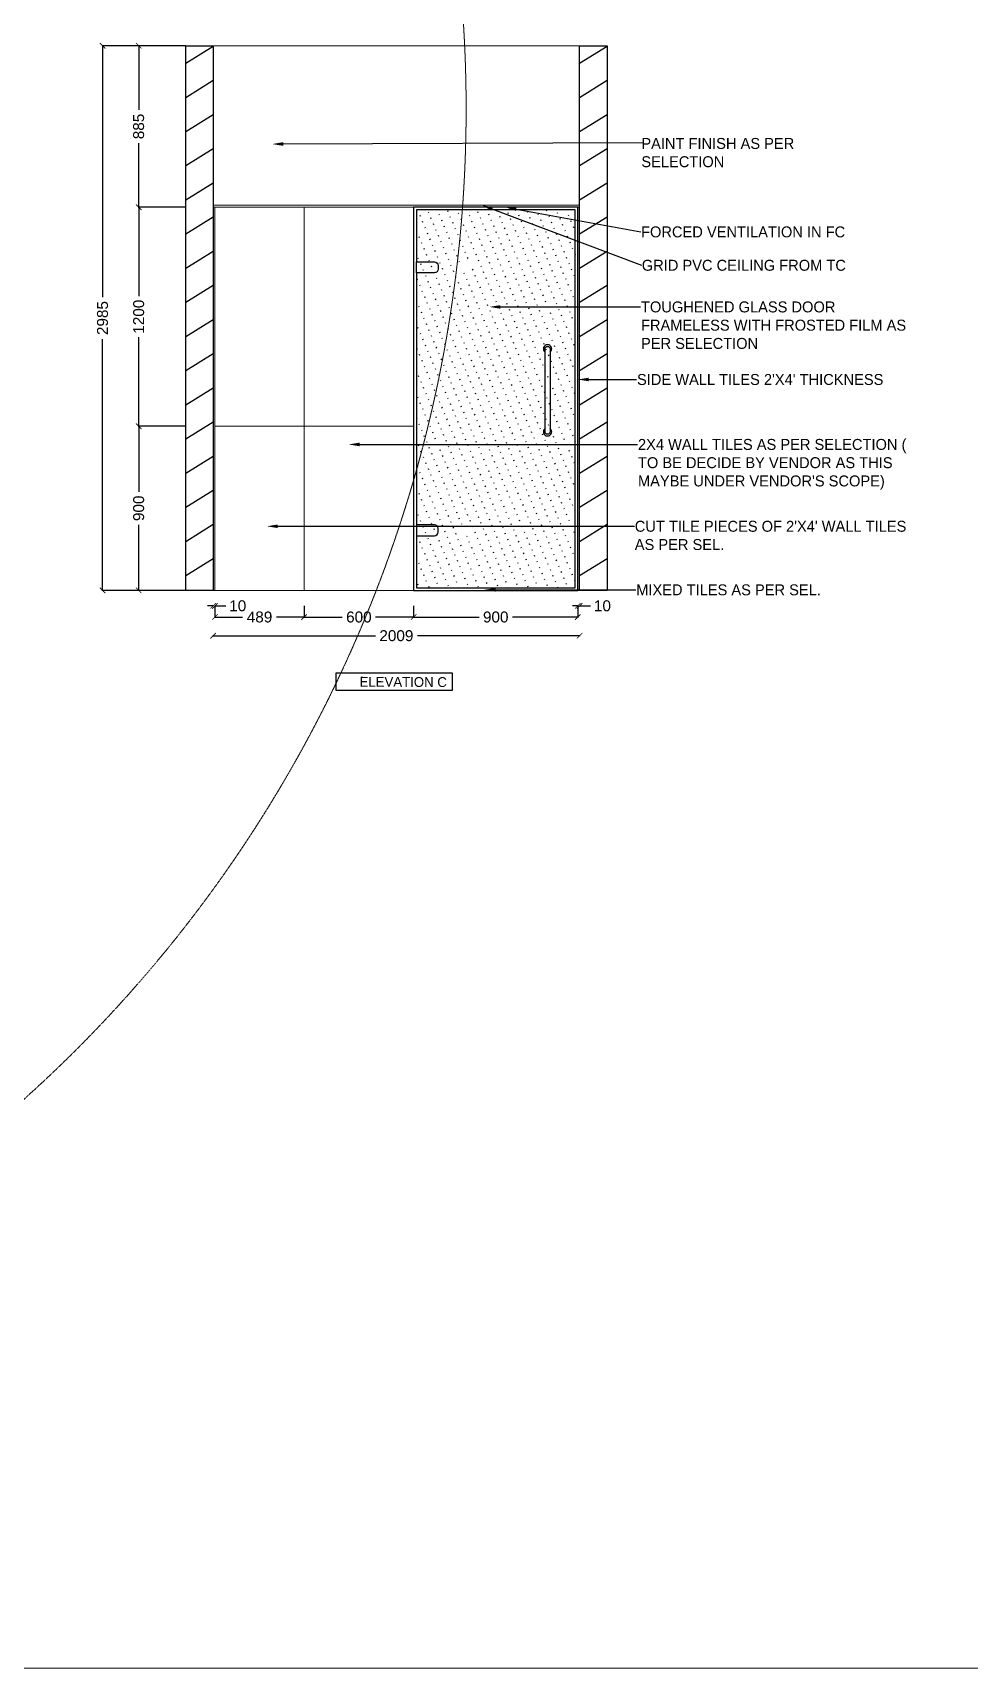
# Model space of a CAD drawing. Header units: millimetres. Extents: x 1464389 to 1998638, y -29162 to 256806.
# Drawn here: x 1544880 to 1550014, y -21145 to -12182 of the extents above; entities that cross this region are included whole.
import ezdxf
from ezdxf import colors
from ezdxf.entities.mleader import LeaderData, LeaderLine
from ezdxf.math import Vec2, Vec3

# ---------------------------------------------------------------- set-up
doc = ezdxf.new("R2010")
doc.units = ezdxf.units.MM
doc.header["$LTSCALE"] = 15
doc.header["$PDMODE"] = 35
doc.linetypes.add('DASHED', pattern=[0.75, 0.5, -0.25])
doc.layers.get('0').update_dxf_attribs({"lineweight": 5})
for name, color, linetype in [('Deco', 53, 'Continuous'), ('Layer 1', 7, 'Continuous'), ('NEW WALL', 5, 'Continuous'), ('Text', 250, 'Continuous')]:
    doc.layers.add(name, color=color, linetype=linetype)
for name, color, linetype, lineweight in [('dimension', 1, 'Continuous', 25), ('false ceiling', 124, 'Continuous', 9), ('LS_DR_TEXT', 7, 'Continuous', 13), ('WALL TILE', 4, 'Continuous', 5)]:
    doc.layers.add(name, color=color, linetype=linetype, lineweight=lineweight)
doc.layers.add('Lighting', color=7, linetype='DASHED', lineweight=9, true_color=0xff870f)
doc.layers.add('TEXTS', color=7, linetype='Continuous', true_color=0x636466)
doc.styles.add('ARIAL', font='arial.ttf')
doc.dimstyles.new('SC-25', dxfattribs={"dimtxt": 60, "dimasz": 30, "dimexe": 0, "dimexo": 0, "dimgap": 25, "dimtad": 0, "dimdec": 0, "dimzin": 0, "dimdsep": 46, "dimtxsty": 'ARIAL', "dimblk": 'ARCHTICK', "dimcen": 0.09, "dimdle": 3, "dimclrd": 251, "dimclre": 251, "dimclrt": 1, "dimadec": 0, "dimazin": 0, "dimtfac": 1, "dimtdec": 0, "dimtofl": 0, "dimtmove": 0, "dimatfit": 2, "dimfxl": 100, "dimtolj": 1, "dimtzin": 0, "dimarcsym": 0})

# ---------------------------------------------------------------- blocks, each defined once
blk = doc.blocks.new('f')
at = {"layer": 'Deco'}
blk.add_lwpolyline([(1267765.3, -187365.2), (1267310.8, -187365.2, -1), (1267310.8, -187338), (1267765.3, -187338, -1)], format="xyb", close=True, dxfattribs=at)
for centre, start, end in [((1267310.8, -187351.6), 36.8699, 323.1301), ((1267765.3, -187351.6), 216.8699, 143.1301)]:
    blk.add_arc(centre, 22.7, start, end, dxfattribs=at)
blk = doc.blocks.new('D1')
at = {"layer": 'Deco'}
h = blk.add_hatch(dxfattribs=at)
h.set_pattern_fill('ACAD_ISO07W100', color=41, scale=10, angle=293, style=0)
h.set_pattern_definition([(293, (3903.8, -3895.476), (46.0252427, 19.5365564), [5, -30])])
edge = h.paths.add_edge_path()
edge.add_line((1269869.6, -190157.7), (1268999.6, -190157.7))
edge.add_line((1268999.6, -190157.7), (1268999.6, -190505.9))
edge.add_line((1268999.6, -190505.9), (1269284.6, -190505.9))
edge.add_arc((1269265.2, -190470.7), 40.2, 11.51469, 298.81108, ccw=False)
edge.add_line((1269304.6, -190462.7), (1269304.6, -190482.7))
edge.add_arc((1269284.6, -190482.7), 20, -90, 0, ccw=False)
edge.add_line((1269284.6, -190502.7), (1268999.6, -190502.7))
edge.add_line((1268999.6, -190502.7), (1268999.6, -191942.8))
edge.add_line((1268999.6, -191942.8), (1269284.6, -191942.8))
edge.add_arc((1269268, -191909.5), 37.2, 10.61772, 296.41257, ccw=False)
edge.add_line((1269304.6, -191902.7), (1269304.6, -191922.7))
edge.add_arc((1269284.6, -191922.7), 20, -90, 0, ccw=False)
edge.add_line((1269284.6, -191942.7), (1268999.6, -191942.7))
edge.add_line((1268999.6, -191942.7), (1268999.6, -192227.7))
edge.add_line((1268999.6, -192227.7), (1269869.6, -192227.7))
edge.add_line((1269869.6, -192227.7), (1269869.6, -190157.7))
at = {"layer": 'Deco', "color": 4}
blk.add_lwpolyline([(1268984.6, -192242.7), (1269884.6, -192242.7), (1269884.6, -190142.7), (1268984.6, -190142.7)], close=True, dxfattribs=at)
at = {"layer": 'Deco'}
for points in [[(1268999.6, -191942.7), (1268999.6, -192227.7), (1269869.6, -192227.7), (1269869.6, -190157.7), (1268999.6, -190157.7), (1268999.6, -190442.7)], [(1268999.6, -190502.7), (1268999.6, -191882.7)]]:
    blk.add_lwpolyline(points, dxfattribs=at)
for points in [[(1268999.6, -190442.7), (1269099.6, -190442.7, -0.414214), (1269119.6, -190462.7), (1269119.6, -190482.7, -0.414214), (1269099.6, -190502.7), (1268999.6, -190502.7)], [(1268999.6, -191942.7), (1269099.6, -191942.7, 0.414214), (1269119.6, -191922.7), (1269119.6, -191902.7, 0.414214), (1269099.6, -191882.7), (1268999.6, -191882.7)]]:
    blk.add_lwpolyline(points, format="xyb", close=True, dxfattribs=at)
at = {"rotation": 90}
blk.add_blockref('f', (1082367, -1458684.4), dxfattribs=at)
blk = doc.blocks.new('_ArchTick')
at = {"color": 0, "linetype": 'ByBlock', "const_width": 0.15}
blk.add_lwpolyline([(-0.5, -0.5), (0.5, 0.5)], dxfattribs=at)
blk = doc.blocks.new('*D1969')
at = {"layer": 'Defpoints', "color": 0, "ltscale": 0.25, "transparency": 16777216}
for p in [(1545719.1, -12253), (1545461.2, -13138), (1545719.1, -13138)]:
    blk.add_point(p, dxfattribs=at)
at = {"layer": 'dimension', "color": 251, "lineweight": -2, "ltscale": 0.25, "transparency": 16777216}
for p, q in [((1545461.2, -12250), (1545461.2, -12603.9)), ((1545719.1, -12253), (1545461.2, -12253)), ((1545461.2, -13141), (1545461.2, -12787)), ((1545719.1, -13138), (1545461.2, -13138))]:
    blk.add_line(p, q, dxfattribs=at)
at = {"layer": 'dimension', "color": 251, "lineweight": -2, "ltscale": 0.25, "transparency": 16777216, "xscale": 30, "yscale": 30, "zscale": 30}
for p, rotation in [((1545461.2, -12253), 90), ((1545461.2, -13138), 270)]:
    blk.add_blockref('_ArchTick', p, dxfattribs=dict(at, rotation=rotation))
at = {"layer": 'dimension', "color": 1, "ltscale": 0.25, "transparency": 16777216, "insert": (1545461.2, -12695.5), "char_height": 60, "attachment_point": 5, "rotation": 90, "style": 'ARIAL'}
blk.add_mtext('\\A1;885', dxfattribs=at)
blk = doc.blocks.new('*D1970')
at = {"layer": 'Defpoints', "color": 0, "ltscale": 0.25, "transparency": 16777216}
for p in [(1545719.1, -13138), (1545461.2, -14338), (1545719.1, -14338)]:
    blk.add_point(p, dxfattribs=at)
at = {"layer": 'dimension', "color": 251, "lineweight": -2, "ltscale": 0.25, "transparency": 16777216}
for p, q in [((1545461.2, -13135), (1545461.2, -13626.3)), ((1545719.1, -13138), (1545461.2, -13138)), ((1545461.2, -14341), (1545461.2, -13849.6)), ((1545719.1, -14338), (1545461.2, -14338))]:
    blk.add_line(p, q, dxfattribs=at)
at = {"layer": 'dimension', "color": 251, "lineweight": -2, "ltscale": 0.25, "transparency": 16777216, "xscale": 30, "yscale": 30, "zscale": 30}
for p, rotation in [((1545461.2, -13138), 90), ((1545461.2, -14338), 270)]:
    blk.add_blockref('_ArchTick', p, dxfattribs=dict(at, rotation=rotation))
at = {"layer": 'dimension', "color": 1, "ltscale": 0.25, "transparency": 16777216, "insert": (1545461.2, -13738), "char_height": 60, "attachment_point": 5, "rotation": 90, "style": 'ARIAL'}
blk.add_mtext('\\A1;1200', dxfattribs=at)
blk = doc.blocks.new('*D1971')
at = {"layer": 'Defpoints', "color": 0, "ltscale": 0.25, "transparency": 16777216}
for p in [(1545719.1, -14338), (1545461.2, -15238), (1545719.1, -15238)]:
    blk.add_point(p, dxfattribs=at)
at = {"layer": 'dimension', "color": 251, "lineweight": -2, "ltscale": 0.25, "transparency": 16777216}
for p, q in [((1545461.2, -14335), (1545461.2, -14696.8)), ((1545719.1, -14338), (1545461.2, -14338)), ((1545461.2, -15241), (1545461.2, -14879.1)), ((1545719.1, -15238), (1545461.2, -15238))]:
    blk.add_line(p, q, dxfattribs=at)
at = {"layer": 'dimension', "color": 251, "lineweight": -2, "ltscale": 0.25, "transparency": 16777216, "xscale": 30, "yscale": 30, "zscale": 30}
for p, rotation in [((1545461.2, -14338), 90), ((1545461.2, -15238), 270)]:
    blk.add_blockref('_ArchTick', p, dxfattribs=dict(at, rotation=rotation))
at = {"layer": 'dimension', "color": 1, "ltscale": 0.25, "transparency": 16777216, "insert": (1545461.2, -14788), "char_height": 60, "attachment_point": 5, "rotation": 90, "style": 'ARIAL'}
blk.add_mtext('\\A1;900', dxfattribs=at)
blk = doc.blocks.new('*D1973')
at = {"layer": 'Defpoints', "color": 0, "ltscale": 0.25, "transparency": 16777216}
for p in [(1545263.1, -12253), (1545719.1, -12253), (1545719.1, -15238)]:
    blk.add_point(p, dxfattribs=at)
at = {"layer": 'dimension', "color": 251, "lineweight": -2, "ltscale": 0.25, "transparency": 16777216}
for p, q in [((1545263.1, -12250), (1545263.1, -13630.1)), ((1545719.1, -12253), (1545263.1, -12253)), ((1545263.1, -15241), (1545263.1, -13860.8)), ((1545719.1, -15238), (1545263.1, -15238))]:
    blk.add_line(p, q, dxfattribs=at)
at = {"layer": 'dimension', "color": 251, "lineweight": -2, "ltscale": 0.25, "transparency": 16777216, "xscale": 30, "yscale": 30, "zscale": 30}
for p, rotation in [((1545263.1, -12253), 90), ((1545263.1, -15238), 270)]:
    blk.add_blockref('_ArchTick', p, dxfattribs=dict(at, rotation=rotation))
at = {"layer": 'dimension', "color": 1, "ltscale": 0.25, "transparency": 16777216, "insert": (1545263.1, -13745.5), "char_height": 60, "attachment_point": 5, "rotation": 90, "style": 'ARIAL'}
blk.add_mtext('\\A1;2985', dxfattribs=at)
blk = doc.blocks.new('*D1974')
at = {"layer": 'Defpoints', "color": 0, "ltscale": 0.25, "transparency": 16777216}
for p in [(1545869.1, -15322.5), (1545879.1, -15322.5), (1545879.1, -15322.5)]:
    blk.add_point(p, dxfattribs=at)
at = {"layer": 'dimension', "color": 251, "lineweight": -2, "ltscale": 0.25, "transparency": 16777216}
for p, q in [((1545869.1, -15322.5), (1545839.1, -15322.5)), ((1545879.1, -15322.5), (1545939.1, -15322.5))]:
    blk.add_line(p, q, dxfattribs=at)
at = {"layer": 'dimension', "color": 251, "lineweight": -2, "ltscale": 0.25, "transparency": 16777216, "xscale": 30, "yscale": 30, "zscale": 30}
blk.add_blockref('_ArchTick', (1545869.1, -15322.5), dxfattribs=at)
at = {"layer": 'dimension', "color": 251, "lineweight": -2, "ltscale": 0.25, "transparency": 16777216, "xscale": 30, "yscale": 30, "zscale": 30, "rotation": 180}
blk.add_blockref('_ArchTick', (1545879.1, -15322.5), dxfattribs=at)
at = {"layer": 'dimension', "color": 1, "ltscale": 0.25, "transparency": 16777216, "insert": (1546004.1, -15322.5), "char_height": 60, "attachment_point": 5, "style": 'ARIAL'}
blk.add_mtext('\\A1;10', dxfattribs=at)
blk = doc.blocks.new('*D1975')
at = {"layer": 'Defpoints', "color": 0, "ltscale": 0.25, "transparency": 16777216}
for p in [(1545879.1, -15322.5), (1546368.1, -15322.5), (1546368.1, -15383.9)]:
    blk.add_point(p, dxfattribs=at)
at = {"layer": 'dimension', "color": 251, "lineweight": -2, "ltscale": 0.25, "transparency": 16777216}
for p, q in [((1545879.1, -15322.5), (1545879.1, -15383.9)), ((1546368.1, -15322.5), (1546368.1, -15383.9)), ((1545876.1, -15383.9), (1546031, -15383.9)), ((1546371.1, -15383.9), (1546216.1, -15383.9))]:
    blk.add_line(p, q, dxfattribs=at)
at = {"layer": 'dimension', "color": 251, "lineweight": -2, "ltscale": 0.25, "transparency": 16777216, "xscale": 30, "yscale": 30, "zscale": 30, "rotation": 180}
blk.add_blockref('_ArchTick', (1545879.1, -15383.9), dxfattribs=at)
at = {"layer": 'dimension', "color": 251, "lineweight": -2, "ltscale": 0.25, "transparency": 16777216, "xscale": 30, "yscale": 30, "zscale": 30}
blk.add_blockref('_ArchTick', (1546368.1, -15383.9), dxfattribs=at)
at = {"layer": 'dimension', "color": 1, "ltscale": 0.25, "transparency": 16777216, "insert": (1546123.6, -15383.9), "char_height": 60, "attachment_point": 5, "style": 'ARIAL'}
blk.add_mtext('\\A1;489', dxfattribs=at)
blk = doc.blocks.new('*D1976')
at = {"layer": 'Defpoints', "color": 0, "ltscale": 0.25, "transparency": 16777216}
for p in [(1546368.1, -15322.5), (1546968.1, -15322.5), (1546968.1, -15383.9)]:
    blk.add_point(p, dxfattribs=at)
at = {"layer": 'dimension', "color": 251, "lineweight": -2, "ltscale": 0.25, "transparency": 16777216}
for p, q in [((1546368.1, -15322.5), (1546368.1, -15383.9)), ((1546968.1, -15322.5), (1546968.1, -15383.9)), ((1546365.1, -15383.9), (1546576.8, -15383.9)), ((1546971.1, -15383.9), (1546759.4, -15383.9))]:
    blk.add_line(p, q, dxfattribs=at)
at = {"layer": 'dimension', "color": 251, "lineweight": -2, "ltscale": 0.25, "transparency": 16777216, "xscale": 30, "yscale": 30, "zscale": 30, "rotation": 180}
blk.add_blockref('_ArchTick', (1546368.1, -15383.9), dxfattribs=at)
at = {"layer": 'dimension', "color": 251, "lineweight": -2, "ltscale": 0.25, "transparency": 16777216, "xscale": 30, "yscale": 30, "zscale": 30}
blk.add_blockref('_ArchTick', (1546968.1, -15383.9), dxfattribs=at)
at = {"layer": 'dimension', "color": 1, "ltscale": 0.25, "transparency": 16777216, "insert": (1546668.1, -15383.9), "char_height": 60, "attachment_point": 5, "style": 'ARIAL'}
blk.add_mtext('\\A1;600', dxfattribs=at)
blk = doc.blocks.new('*D1977')
at = {"layer": 'Defpoints', "color": 0, "ltscale": 0.25, "transparency": 16777216}
for p in [(1546968.1, -15322.5), (1547868.1, -15322.5), (1547868.1, -15383.9)]:
    blk.add_point(p, dxfattribs=at)
at = {"layer": 'dimension', "color": 251, "lineweight": -2, "ltscale": 0.25, "transparency": 16777216}
for p, q in [((1546968.1, -15322.5), (1546968.1, -15383.9)), ((1547868.1, -15322.5), (1547868.1, -15383.9)), ((1546965.1, -15383.9), (1547326.9, -15383.9)), ((1547871.1, -15383.9), (1547509.3, -15383.9))]:
    blk.add_line(p, q, dxfattribs=at)
at = {"layer": 'dimension', "color": 251, "lineweight": -2, "ltscale": 0.25, "transparency": 16777216, "xscale": 30, "yscale": 30, "zscale": 30, "rotation": 180}
blk.add_blockref('_ArchTick', (1546968.1, -15383.9), dxfattribs=at)
at = {"layer": 'dimension', "color": 251, "lineweight": -2, "ltscale": 0.25, "transparency": 16777216, "xscale": 30, "yscale": 30, "zscale": 30}
blk.add_blockref('_ArchTick', (1547868.1, -15383.9), dxfattribs=at)
at = {"layer": 'dimension', "color": 1, "ltscale": 0.25, "transparency": 16777216, "insert": (1547418.1, -15383.9), "char_height": 60, "attachment_point": 5, "style": 'ARIAL'}
blk.add_mtext('\\A1;900', dxfattribs=at)
blk = doc.blocks.new('*D1978')
at = {"layer": 'Defpoints', "color": 0, "ltscale": 0.25, "transparency": 16777216}
for p in [(1547868.1, -15322.5), (1547878.1, -15322.5), (1547878.1, -15322.5)]:
    blk.add_point(p, dxfattribs=at)
at = {"layer": 'dimension', "color": 251, "lineweight": -2, "ltscale": 0.25, "transparency": 16777216}
for p, q in [((1547868.1, -15322.5), (1547838.1, -15322.5)), ((1547878.1, -15322.5), (1547938.1, -15322.5))]:
    blk.add_line(p, q, dxfattribs=at)
at = {"layer": 'dimension', "color": 251, "lineweight": -2, "ltscale": 0.25, "transparency": 16777216, "xscale": 30, "yscale": 30, "zscale": 30}
blk.add_blockref('_ArchTick', (1547868.1, -15322.5), dxfattribs=at)
at = {"layer": 'dimension', "color": 251, "lineweight": -2, "ltscale": 0.25, "transparency": 16777216, "xscale": 30, "yscale": 30, "zscale": 30, "rotation": 180}
blk.add_blockref('_ArchTick', (1547878.1, -15322.5), dxfattribs=at)
at = {"layer": 'dimension', "color": 1, "ltscale": 0.25, "transparency": 16777216, "insert": (1548003.1, -15322.5), "char_height": 60, "attachment_point": 5, "style": 'ARIAL'}
blk.add_mtext('\\A1;10', dxfattribs=at)
blk = doc.blocks.new('*D1979')
at = {"layer": 'Defpoints', "color": 0, "ltscale": 0.25, "transparency": 16777216}
for p in [(1545869.1, -15486.2), (1547878.1, -15486.2), (1547878.1, -15486.2)]:
    blk.add_point(p, dxfattribs=at)
at = {"layer": 'dimension', "color": 251, "lineweight": -2, "ltscale": 0.25, "transparency": 16777216}
for p, q in [((1545866.1, -15486.2), (1546758.4, -15486.2)), ((1547881.1, -15486.2), (1546988.8, -15486.2))]:
    blk.add_line(p, q, dxfattribs=at)
at = {"layer": 'dimension', "color": 251, "lineweight": -2, "ltscale": 0.25, "transparency": 16777216, "xscale": 30, "yscale": 30, "zscale": 30, "rotation": 180}
blk.add_blockref('_ArchTick', (1545869.1, -15486.2), dxfattribs=at)
at = {"layer": 'dimension', "color": 251, "lineweight": -2, "ltscale": 0.25, "transparency": 16777216, "xscale": 30, "yscale": 30, "zscale": 30}
blk.add_blockref('_ArchTick', (1547878.1, -15486.2), dxfattribs=at)
at = {"layer": 'dimension', "color": 1, "ltscale": 0.25, "transparency": 16777216, "insert": (1546873.6, -15486.2), "char_height": 60, "attachment_point": 5, "style": 'ARIAL'}
blk.add_mtext('\\A1;2009', dxfattribs=at)

msp = doc.modelspace()

# ---------------------------------------------------------------- hatches: boundary and pattern name
at = {"layer": 'Layer 1', "ltscale": 0.25}
h = msp.add_hatch(dxfattribs=at)
h.set_pattern_fill('ANSI31', color=8, scale=50, angle=167)
h.set_pattern_definition([(212, (650083.81, 165168.4), (84.124683, -134.627635), [])])
h.paths.add_polyline_path([(1545869.1, -12253), (1545719.1, -12253), (1545719.1, -15238), (1545869.1, -15238)])
h = msp.add_hatch(dxfattribs=at)
h.set_pattern_fill('ANSI31', color=8, scale=50, angle=167)
h.set_pattern_definition([(212, (652242.81, 165168.4), (84.124683, -134.627635), [])])
h.paths.add_polyline_path([(1548028.1, -12253), (1547878.1, -12253), (1547878.1, -15238), (1548028.1, -15238)])

# ---------------------------------------------------------------- linework, layer by layer
msp.add_lwpolyline([(1520964.5, 232978.4), (1662718.6, 232978.4), (1662718.6, -21144.5), (1520964.5, -21144.5)], close=True)
at = {"ltscale": 0.25}
msp.add_lwpolyline([(1545869.1, -12253), (1547878.1, -12253), (1547878.1, -15238), (1545869.1, -15238)], close=True, dxfattribs=at)
at = {"layer": 'false ceiling', "ltscale": 0.25}
for p, q in [((1545869.1, -13126), (1547878.1, -13126)), ((1545869.1, -13138), (1547878.1, -13138))]:
    msp.add_line(p, q, dxfattribs=at)
at = {"layer": 'Lighting', "ltscale": 0.25}
msp.add_circle((1539966.1, -12598.3), 7289.8, dxfattribs=at)
at = {"layer": 'NEW WALL', "ltscale": 0.25}
for points in [[(1545719.1, -12253), (1545869.1, -12253), (1545869.1, -15238), (1545719.1, -15238)], [(1547878.1, -12253), (1548028.1, -12253), (1548028.1, -15238), (1547878.1, -15238)]]:
    msp.add_lwpolyline(points, close=True, dxfattribs=at)
at = {"layer": 'Text', "color": 32, "ltscale": 0.25}
msp.add_lwpolyline([(1547181.6, -15692), (1546541.6, -15692), (1546541.6, -15784.9), (1547181.6, -15784.9)], close=True, dxfattribs=at)
at = {"layer": 'TEXTS', "color": 251, "linetype": 'ByBlock', "lineweight": -2, "true_color": 0x636466}
msp.add_lwpolyline([(1546247.9, -12791.6), (1548225.4, -12784.2)], dxfattribs=at)
at = {"layer": 'TEXTS', "color": 251, "true_color": 0x636466}
msp.add_solid([(1546253.3, -12801.6), (1546193.2, -12791.9), (1546253.2, -12781.6)], dxfattribs=at)
at = {"layer": 'WALL TILE', "ltscale": 0.25}
for points in [[(1545879.1, -13138), (1545869.1, -13138), (1545869.1, -15238), (1545879.1, -15238)], [(1545879.1, -14338), (1546368.1, -14338), (1546368.1, -13138), (1545879.1, -13138)], [(1546368.1, -14338), (1546968.1, -14338), (1546968.1, -13138), (1546368.1, -13138)], [(1545879.1, -15238), (1546368.1, -15238), (1546368.1, -14338), (1545879.1, -14338)], [(1546368.1, -15238), (1546968.1, -15238), (1546968.1, -14338), (1546368.1, -14338)]]:
    msp.add_lwpolyline(points, close=True, dxfattribs=at)

# ---------------------------------------------------------------- block references
msp.add_blockref('D1', (277983.5, 177004.7))

# ---------------------------------------------------------------- texts
at = {"layer": 'LS_DR_TEXT', "insert": (1547150.1, -15768.2), "char_height": 54.107, "attachment_point": 9, "rotation": 359.76961}
msp.add_mtext_dynamic_manual_height_columns('ELEVATION C', width=966.759, gutter_width=202.9, heights=[0], dxfattribs=at)
at = {"layer": 'TEXTS', "color": 251, "true_color": 0x636466, "insert": (1548216.3, -12758.6), "char_height": 60, "width": 1181.206, "attachment_point": 1}
msp.add_mtext('PAINT FINISH AS PER SELECTION', dxfattribs=at)

# ---------------------------------------------------------------- dimensions: what is measured, and where the dimension line sits
at = {"layer": 'dimension', "ltscale": 0.25}
for base, p1, p2, picture, middle in [((1545263.1, -12253), (1545719.1, -15238), (1545719.1, -12253), '*D1973', (1545263.1, -13745.5)), ((1545461.2, -13138), (1545719.1, -12253), (1545719.1, -13138), '*D1969', (1545461.2, -12695.5)), ((1545461.2, -14338), (1545719.1, -13138), (1545719.1, -14338), '*D1970', (1545461.2, -13738)), ((1545461.2, -15238), (1545719.1, -14338), (1545719.1, -15238), '*D1971', (1545461.2, -14788))]:
    dim = msp.add_linear_dim(base=base, p1=p1, p2=p2, angle=90, dimstyle='SC-25', override={"dimfxl": 15}, dxfattribs=at)
    dim.commit()
    dim.dimension.update_dxf_attribs({"geometry": picture, "text_midpoint": middle})
for base, p1, p2, picture, middle in [((1545879.1, -15322.5), (1545869.1, -15322.5), (1545879.1, -15322.5), '*D1974', (1546004.1, -15322.5)), ((1546368.1, -15383.9), (1545879.1, -15322.5), (1546368.1, -15322.5), '*D1975', (1546123.6, -15383.9)), ((1546968.1, -15383.9), (1546368.1, -15322.5), (1546968.1, -15322.5), '*D1976', (1546668.1, -15383.9)), ((1547868.1, -15383.9), (1546968.1, -15322.5), (1547868.1, -15322.5), '*D1977', (1547418.1, -15383.9)), ((1547878.1, -15322.5), (1547868.1, -15322.5), (1547878.1, -15322.5), '*D1978', (1548003.1, -15322.5)), ((1547878.1, -15486.2), (1545869.1, -15486.2), (1547878.1, -15486.2), '*D1979', (1546873.6, -15486.2))]:
    dim = msp.add_linear_dim(base=base, p1=p1, p2=p2, dimstyle='SC-25', override={"dimfxl": 15}, dxfattribs=at)
    dim.commit()
    dim.dimension.update_dxf_attribs({"geometry": picture, "text_midpoint": middle})

# ---------------------------------------------------------------- leaders
at = {"layer": 'TEXTS', "color": 251, "true_color": 0x636466}
ml = msp.add_multileader_mtext('Standard', dxfattribs=at)
ml.set_content('GRID PVC CEILING FROM TC', color=(99, 100, 102))
ml.set_leader_properties()
ml.build(insert=Vec2(0, 0))
ml.multileader.update_dxf_attribs({"has_dogleg": 0, "text_right_attachment_type": 6, "dogleg_length": 0.36, "arrow_head_size": 60})
ctx = ml.context
ctx.base_point, ctx.char_height, ctx.arrow_head_size, ctx.plane_origin = Vec3(1548216.7, -13456.2), 60, 60, Vec3(1546415.2, -13461.7)
ctx.right_attachment = 6
notes = []
notes.append((ctx, [(0, (1, 1, 0), (1548216.3, -13456.2), (1, 0), 0.36, [(0, [(1547341.3, -13126)], 0, [])])]))
ctx.mtext.insert, ctx.mtext.width, ctx.mtext.flow_direction = Vec3(1548218.7, -13426.2), 1487.784, 5
ml = msp.add_multileader_mtext('Standard', dxfattribs=at)
ml.set_content('FORCED VENTILATION IN FC', color=(99, 100, 102))
ml.set_leader_properties()
ml.build(insert=Vec2(0, 0))
ml.multileader.update_dxf_attribs({"has_dogleg": 0, "text_right_attachment_type": 6, "dogleg_length": 0.36, "arrow_head_size": 60})
ctx = ml.context
ctx.base_point, ctx.char_height, ctx.arrow_head_size, ctx.plane_origin = Vec3(1548212.6, -13273.2), 60, 60, Vec3(1546411.2, -13278.7)
ctx.right_attachment = 6
notes.append((ctx, [(0, (1, 1, 0), (1548212.3, -13273.2), (1, 0), 0.36, [(0, [(1547471.3, -13138)], 0, [])])]))
ctx.mtext.insert, ctx.mtext.width, ctx.mtext.flow_direction = Vec3(1548214.6, -13243.2), 1487.784, 5
ml = msp.add_multileader_mtext('Standard', dxfattribs=at)
ml.set_content('TOUGHENED GLASS DOOR FRAMELESS WITH FROSTED FILM AS PER SELECTION', color=(99, 100, 102))
ml.set_leader_properties()
ml.build(insert=Vec2(0, 0))
ml.multileader.update_dxf_attribs({"has_dogleg": 0, "text_right_attachment_type": 6, "dogleg_length": 0.36, "arrow_head_size": 60})
ctx = ml.context
ctx.base_point, ctx.char_height, ctx.arrow_head_size, ctx.plane_origin = Vec3(1548212.4, -13684.4), 60, 60, Vec3(1546410.9, -13689.8)
ctx.right_attachment = 6
notes.append((ctx, [(0, (1, 1, 0), (1548212, -13684.4), (1, 0), 0.36, [(0, [(1547383.7, -13684.5)], 0, [])])]))
ctx.mtext.insert, ctx.mtext.width, ctx.mtext.flow_direction = Vec3(1548214.4, -13654.4), 1473.008, 5
ml = msp.add_multileader_mtext('Standard', dxfattribs=at)
ml.set_content("SIDE WALL TILES 2'X4' THICKNESS", color=(99, 100, 102))
ml.set_leader_properties()
ml.build(insert=Vec2(0, 0))
ml.multileader.update_dxf_attribs({"has_dogleg": 0, "text_right_attachment_type": 6, "dogleg_length": 0.36, "arrow_head_size": 60})
ctx = ml.context
ctx.base_point, ctx.char_height, ctx.arrow_head_size, ctx.plane_origin = Vec3(1548190.5, -14082), 60, 60, Vec3(1546389.1, -14087.5)
ctx.right_attachment = 6
notes.append((ctx, [(0, (1, 1, 0), (1548190.2, -14082), (1, 0), 0.36, [(0, [(1547868.1, -14082.1)], 0, [])])]))
ctx.mtext.insert, ctx.mtext.width, ctx.mtext.flow_direction = Vec3(1548192.5, -14052), 1487.784, 5
ml = msp.add_multileader_mtext('Standard', dxfattribs=at)
ml.set_content("2X4 WALL TILES AS PER SELECTION ( TO BE DECIDE BY VENDOR AS THIS MAYBE UNDER VENDOR'S SCOPE)", color=(99, 100, 102))
ml.set_leader_properties()
ml.build(insert=Vec2(0, 0))
ml.multileader.update_dxf_attribs({"has_dogleg": 0, "text_right_attachment_type": 6, "dogleg_length": 0.36, "arrow_head_size": 60})
ctx = ml.context
ctx.base_point, ctx.char_height, ctx.arrow_head_size, ctx.plane_origin = Vec3(1548195.8, -14437.9), 60, 60, Vec3(1546394.3, -14443.4)
ctx.right_attachment = 6
notes.append((ctx, [(0, (1, 1, 0), (1548195.4, -14437.9), (1, 0), 0.36, [(0, [(1546612.1, -14438)], 0, [])])]))
ctx.mtext.insert, ctx.mtext.width, ctx.mtext.flow_direction = Vec3(1548197.8, -14407.9), 1487.784, 5
ml = msp.add_multileader_mtext('Standard', dxfattribs=at)
ml.set_content("CUT TILE PIECES OF 2'X4' WALL TILES AS PER SEL.", color=(99, 100, 102))
ml.set_leader_properties()
ml.build(insert=Vec2(0, 0))
ml.multileader.update_dxf_attribs({"has_dogleg": 0, "text_right_attachment_type": 6, "dogleg_length": 0.36, "arrow_head_size": 60})
ctx = ml.context
ctx.base_point, ctx.char_height, ctx.arrow_head_size, ctx.plane_origin = Vec3(1548178.2, -14886.4), 60, 60, Vec3(1546376.7, -14891.9)
ctx.right_attachment = 6
notes.append((ctx, [(0, (1, 1, 0), (1548177.8, -14886.4), (1, 0), 0.36, [(0, [(1546163.7, -14886.5)], 0, [])])]))
ctx.mtext.insert, ctx.mtext.width, ctx.mtext.flow_direction = Vec3(1548180.2, -14856.4), 1487.784, 5
ml = msp.add_multileader_mtext('Standard', dxfattribs=at)
ml.set_content('MIXED TILES AS PER SEL.', color=(99, 100, 102))
ml.set_leader_properties()
ml.build(insert=Vec2(0, 0))
ml.multileader.update_dxf_attribs({"has_dogleg": 0, "text_right_attachment_type": 6, "dogleg_length": 0.36, "arrow_head_size": 60})
ctx = ml.context
ctx.base_point, ctx.char_height, ctx.arrow_head_size, ctx.plane_origin = Vec3(1548186.1, -15234.7), 60, 60, Vec3(1546384.6, -15240.1)
ctx.right_attachment = 6
notes.append((ctx, [(0, (1, 1, 0), (1548185.7, -15234.7), (1, 0), 0.36, [(0, [(1547357.4, -15234.8)], 0, [])])]))
ctx.mtext.insert, ctx.mtext.width, ctx.mtext.flow_direction = Vec3(1548188.1, -15204.7), 1662.556, 5
for ctx, leaders in notes:
    for number, flags, end, landing, length, lines in leaders:
        leader = LeaderData()
        leader.index, (leader.has_last_leader_line, leader.has_dogleg_vector, leader.attachment_direction) = number, flags
        leader.last_leader_point, leader.dogleg_vector, leader.dogleg_length = Vec3(end), Vec3(landing), length
        for number, points, colour, breaks in lines:
            line = LeaderLine()
            line.index, line.vertices, line.color, line.breaks = number, Vec3.list(points), colors.encode_raw_color(colour), breaks
            leader.lines.append(line)
        ctx.leaders.append(leader)

doc.saveas('drawing.dxf')
